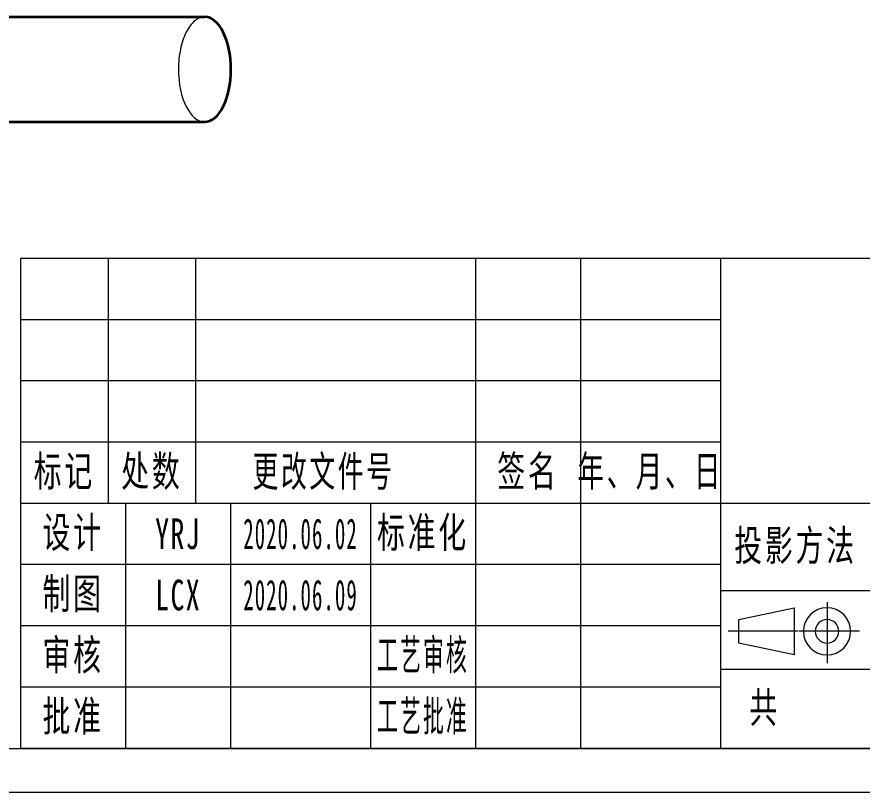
# Model space of a CAD drawing. Header units: millimetres. Extents: x -15766 to 80009, y -9701 to 15159.
# Drawn here: x 6363.1 to 6459.8, y 13253.7 to 13342.3 of the extents above; entities that cross this region are included whole.
import ezdxf

# ---------------------------------------------------------------- set-up
doc = ezdxf.new("R2010")
doc.units = ezdxf.units.MM
for name, pattern in [('CENTER-HOKUTO_1', [16, 13, -1, 1, -1]), ('DASHED', [15, 12, -3]), ('HIDDEN-HOKUTO_1', [2, 1, -1])]:
    doc.linetypes.add(name, pattern=pattern)
for name, color, linetype, lineweight in [('AM_HID', 1, 'HIDDEN-HOKUTO_1', 18), ('AM_VIS', 7, 'Continuous', 18), ('CDRAFT0', 7, 'Continuous', 18), ('title_frame', 7, 'Continuous', 18), ('尺寸线层', 3, 'Continuous', 18), ('粗实线层_1', 7, 'Continuous', 15), ('细实线层', 7, 'Continuous', 18)]:
    doc.layers.add(name, color=color, linetype=linetype, lineweight=lineweight)
doc.styles.add('UserTxtStyle1', font='', dxfattribs={"width": 0.618357})
doc.styles.add('UserTxtStyle2', font='', dxfattribs={"width": 0.634692})
doc.styles.add('标准', font='', dxfattribs={"width": 0.667})
doc.styles.get('UserTxtStyle1').set_extended_font_data('宋体')
doc.styles.get('UserTxtStyle2').set_extended_font_data('宋体')
doc.styles.get('标准').set_extended_font_data('宋体')

# ---------------------------------------------------------------- blocks, each defined once
blk = doc.blocks.new('*X626')
at = {"layer": 'CDRAFT0'}
blk.add_line((0, 0), (420, 0), dxfattribs=at)
at = {"layer": '粗实线层_1'}
blk.add_line((25, 5), (415, 5), dxfattribs=at)

msp = doc.modelspace()

# ---------------------------------------------------------------- linework, layer by layer
at = {"layer": 'AM_HID', "linetype": 'DASHED', "lineweight": 13}
for major_axis, start_param, end_param in [((0, -6), 3.14159265, 4.71238898), ((0, 6), 1.57079633, 3.14159265)]:
    msp.add_ellipse((6384.60178, 13336.34535), major_axis=major_axis, ratio=0.5, start_param=start_param, end_param=end_param, dxfattribs=at)
at = {"layer": 'AM_VIS', "lineweight": 35}
for p, q in [((6362.10178, 13342.34535), (6384.60178, 13342.34535)), ((6362.10178, 13330.34535), (6384.60178, 13330.34535))]:
    msp.add_line(p, q, dxfattribs=at)
for major_axis, start_param, end_param in [((0, -6), 1.57079633, 3.14159265), ((0, 6), 3.14159265, 4.71238898)]:
    msp.add_ellipse((6384.60178, 13336.34535), major_axis=major_axis, ratio=0.5, start_param=start_param, end_param=end_param, dxfattribs=at)
at = {"layer": '粗实线层_1'}
for p, q in [((6543.55671, 13314.73384), (6363.55671, 13314.73384)), ((6363.55671, 13314.73384), (6363.55671, 13258.73384)), ((6443.55671, 13314.73384), (6443.55671, 13258.73384)), ((6493.55671, 13286.73384), (6363.55671, 13286.73384)), ((6403.55671, 13286.73384), (6403.55671, 13258.73384)), ((6443.55671, 13279.73384), (6363.55671, 13279.73384)), ((6443.55671, 13272.73384), (6363.55671, 13272.73384)), ((6493.55671, 13267.73384), (6443.55671, 13267.73384)), ((6443.55671, 13265.73384), (6363.55671, 13265.73384)), ((6543.55671, 13258.73384), (6363.55671, 13258.73384))]:
    msp.add_line(p, q, dxfattribs=at)
at = {"layer": '细实线层'}
for p, q in [((6373.55671, 13314.73384), (6373.55671, 13286.73384)), ((6383.55671, 13314.73384), (6383.55671, 13286.73384)), ((6415.55671, 13314.73384), (6415.55671, 13258.73384)), ((6427.55671, 13314.73384), (6427.55671, 13258.73384)), ((6443.55671, 13307.73384), (6363.55671, 13307.73384)), ((6443.55671, 13300.73384), (6363.55671, 13300.73384)), ((6443.55671, 13293.73384), (6363.55671, 13293.73384)), ((6375.55671, 13286.73384), (6375.55671, 13258.73384)), ((6387.55671, 13286.73384), (6387.55671, 13258.73384)), ((6493.55671, 13276.73384), (6443.55671, 13276.73384))]:
    msp.add_line(p, q, dxfattribs=at)
at = {"layer": '细实线层', "color": 3}
for p, q in [((6445.65838, 13273.46267), (6451.98543, 13274.81267)), ((6451.98543, 13274.81267), (6451.98543, 13269.41267)), ((6445.65838, 13270.76267), (6445.65838, 13273.46267)), ((6451.98543, 13269.41267), (6445.65838, 13270.76267))]:
    msp.add_line(p, q, dxfattribs=at)
at = {"layer": '细实线层', "color": 2, "linetype": 'CENTER-HOKUTO_1', "lineweight": 18}
for p, q in [((6455.75483, 13275.43367), (6455.75483, 13268.45687)), ((6452.40475, 13272.11267), (6444.44669, 13272.11267)), ((6459.46717, 13272.11267), (6452.51152, 13272.11267))]:
    msp.add_line(p, q, dxfattribs=at)
at = {"layer": '细实线层', "color": 3}
for radius in [2.7, 1.35]:
    msp.add_arc((6455.75483, 13272.11267), radius, 0, 359.9893827, dxfattribs=at)

# ---------------------------------------------------------------- block references
at = {"layer": 'title_frame'}
msp.add_blockref('*X626', (6128.55671, 13253.73384), dxfattribs=at)

# ---------------------------------------------------------------- texts
at = {"layer": '尺寸线层', "char_height": 3.5, "attachment_point": 5, "line_spacing_factor": 1.15057}
for s, insert, width, style in [('\\T1.1;标记', (6368.55671, 13290.23384), 18, '标准'), ('\\T1.1;处数', (6378.55671, 13290.23384), 18, '标准'), ('\\T1.1;更改文件号', (6398.19013, 13290.20985), 30, 'UserTxtStyle1'), ('\\T1.1;签名', (6421.55671, 13290.23384), 22, '标准'), ('\\T1.1;年、月、日', (6435.55671, 13290.23384), 30, 'UserTxtStyle2'), ('\\T1.1;设计', (6369.55671, 13283.23384), 22, '标准'), ('\\T1.1;标准化', (6409.55671, 13283.23384), 22, '标准'), ('{\\T1.1;YRJ}', (6381.55671, 13283.23384), 22, '标准'), ('{\\W0.5;\\T1.1;2020.06.02}', (6395.55671, 13283.23384), 16, '标准'), ('\\T1.1;投影方法', (6452.15171, 13281.73384), 22, '标准'), ('\\T1.1;制图', (6369.55671, 13276.23384), 22, '标准'), ('{\\T1.1;LCX}', (6381.55671, 13276.23384), 22, '标准'), ('{\\W0.5;\\T1.1;2020.06.09}', (6395.55671, 13276.23384), 16, '标准'), ('\\T1.1;审核', (6369.55671, 13269.23384), 22, '标准'), ('{\\W0.5;\\T1.1;工艺审核}', (6409.55671, 13269.23384), 22, '标准'), ('\\T1.1;共', (6448.62804, 13263.23384), 8, '标准'), ('{\\T1.1;批准}', (6369.55671, 13262.23384), 22, '标准'), ('{\\W0.5;\\T1.1;工艺批准}', (6409.55671, 13262.23384), 22, '标准')]:
    msp.add_mtext(s, dxfattribs=dict(at, insert=insert, width=width, style=style))

doc.saveas('drawing.dxf')
